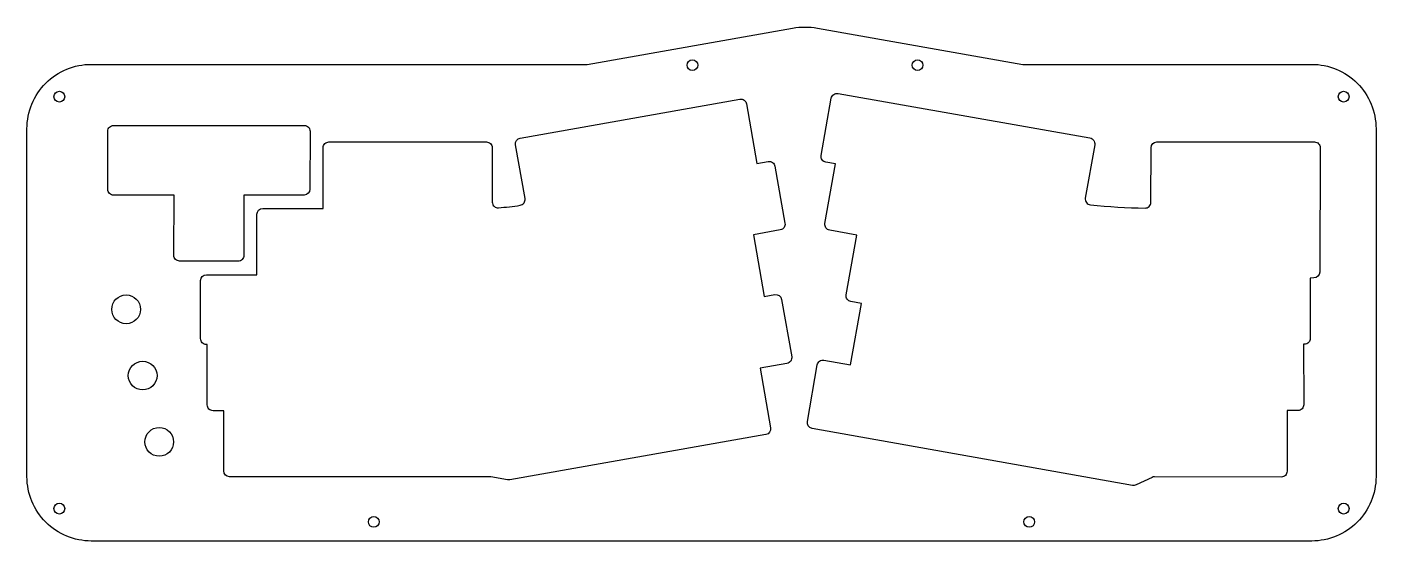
# Model space of a CAD drawing. Header units: millimetres. Extents: x -371 to 17, y -128 to 20.
import ezdxf

# ---------------------------------------------------------------- set-up
doc = ezdxf.new("R2010")
doc.units = ezdxf.units.MM
doc.layers.get('0').update_dxf_attribs({"linetype": 'CONTINUOUS'})

msp = doc.modelspace()

# ---------------------------------------------------------------- linework, layer by layer
for points in [[(-1.81, 8.87, -0.414214), (16.69, -9.63), (16.69, -109.65, -0.414214), (-1.81, -128.15), (-352.81, -128.15, -0.414214), (-371.31, -109.65), (-371.31, -9.63, -0.414214), (-352.81, 8.87), (-210.17, 8.87), (-151.11, 19.29, -0.087529), (-143.98, 19.29), (-84.93, 8.87)], [(-134.35, -59.3, -0.414934), (-135.7, -57.37), (-132.66, -40.2), (-140.44, -38.83, -0.415029), (-141.8, -36.9), (-138.74, -19.76), (-141.52, -19.27, -0.414214), (-142.87, -17.34), (-139.97, -0.87, -0.414256), (-138.04, 0.48), (-65.58, -12.29, -0.414214), (-64.23, -14.22), (-66.93, -29.56, 0.435306), (-65.46, -31.5, 0.021345), (-49.74, -32.45, 0.418683), (-48.04, -30.79), (-48, -15.1, -0.413596), (-46.33, -13.43), (-1.01, -13.45, -0.415576), (0.66, -15.12), (0.48, -50.89, -0.411612), (-1.18, -52.54), (-2.23, -52.55), (-2.21, -69.92, -0.414894), (-3.88, -71.59), (-4.13, -71.59), (-4.11, -88.98, -0.414214), (-5.78, -90.64), (-8.9, -90.65), (-8.9, -108.1, -0.414813), (-10.57, -109.77), (-47.01, -109.69, 0.112287), (-47.73, -109.86), (-52.33, -112.05, -0.156621), (-53.34, -112.18), (-145.52, -95.77, -0.413247), (-146.87, -93.84), (-144.02, -77.53, -0.41472), (-142.09, -76.18), (-134.49, -77.52), (-131.33, -59.83)], [(-156.21, -57.33, -0.413808), (-154.28, -58.68), (-151.37, -75.17, -0.414504), (-152.73, -77.1), (-160.47, -78.46), (-157.44, -95.65, -0.414164), (-158.8, -97.58), (-232.48, -110.56, -0.086877), (-233.06, -110.56), (-237.9, -109.72, 0.043052), (-238.19, -109.69), (-313.04, -109.68, -0.414149), (-314.7, -108.01), (-314.7, -90.69), (-317.8, -90.69, -0.414338), (-319.46, -89.03), (-319.46, -71.65), (-319.7, -71.65, -0.414319), (-321.37, -69.98), (-321.37, -53.27, -0.414047), (-319.7, -51.6), (-305.18, -51.6), (-305.18, -34.24, -0.413993), (-303.51, -32.57), (-286.13, -32.56), (-286.13, -15.11, -0.414214), (-284.46, -13.44), (-239.17, -13.44, -0.414214), (-237.5, -15.11), (-237.5, -30.71, 0.438182), (-235.7, -32.37, 0.017366), (-229.46, -31.64, 0.421199), (-228.07, -29.7), (-230.79, -14.25, -0.414072), (-229.44, -12.32), (-166.3, -1.16, -0.414296), (-164.37, -2.52), (-161.35, -19.63), (-158.12, -19.06, -0.414224), (-156.19, -20.41), (-153.3, -36.81, -0.414578), (-154.66, -38.74), (-162.39, -40.1), (-159.26, -57.86)], [(-291.55, -8.68, -0.414648), (-289.89, -10.34), (-289.91, -27.03, -0.413874), (-291.58, -28.69), (-308.94, -28.69), (-308.91, -46.03, -0.414828), (-310.58, -47.7), (-327.4, -47.69, -0.415055), (-329.07, -46.02), (-329, -28.74), (-346.37, -28.74, -0.414243), (-348.04, -27.07), (-348.04, -10.34, -0.414214), (-346.37, -8.67)]]:
    msp.add_lwpolyline(points, format="xyb", close=True)
for centre, radius in [((-179.92, 8.63), 1.55), ((-115.17, 8.63), 1.55), ((-362, -0.43), 1.55), ((7.38, -0.43), 1.55), ((-342.79, -61.56), 4.13), ((-338.04, -80.6), 4.13), ((-333.27, -99.66), 4.13), ((-362, -118.84), 1.55), ((7.38, -118.84), 1.55), ((-271.56, -122.65), 1.55), ((-83.06, -122.65), 1.55)]:
    msp.add_circle(centre, radius)

doc.saveas('drawing.dxf')
